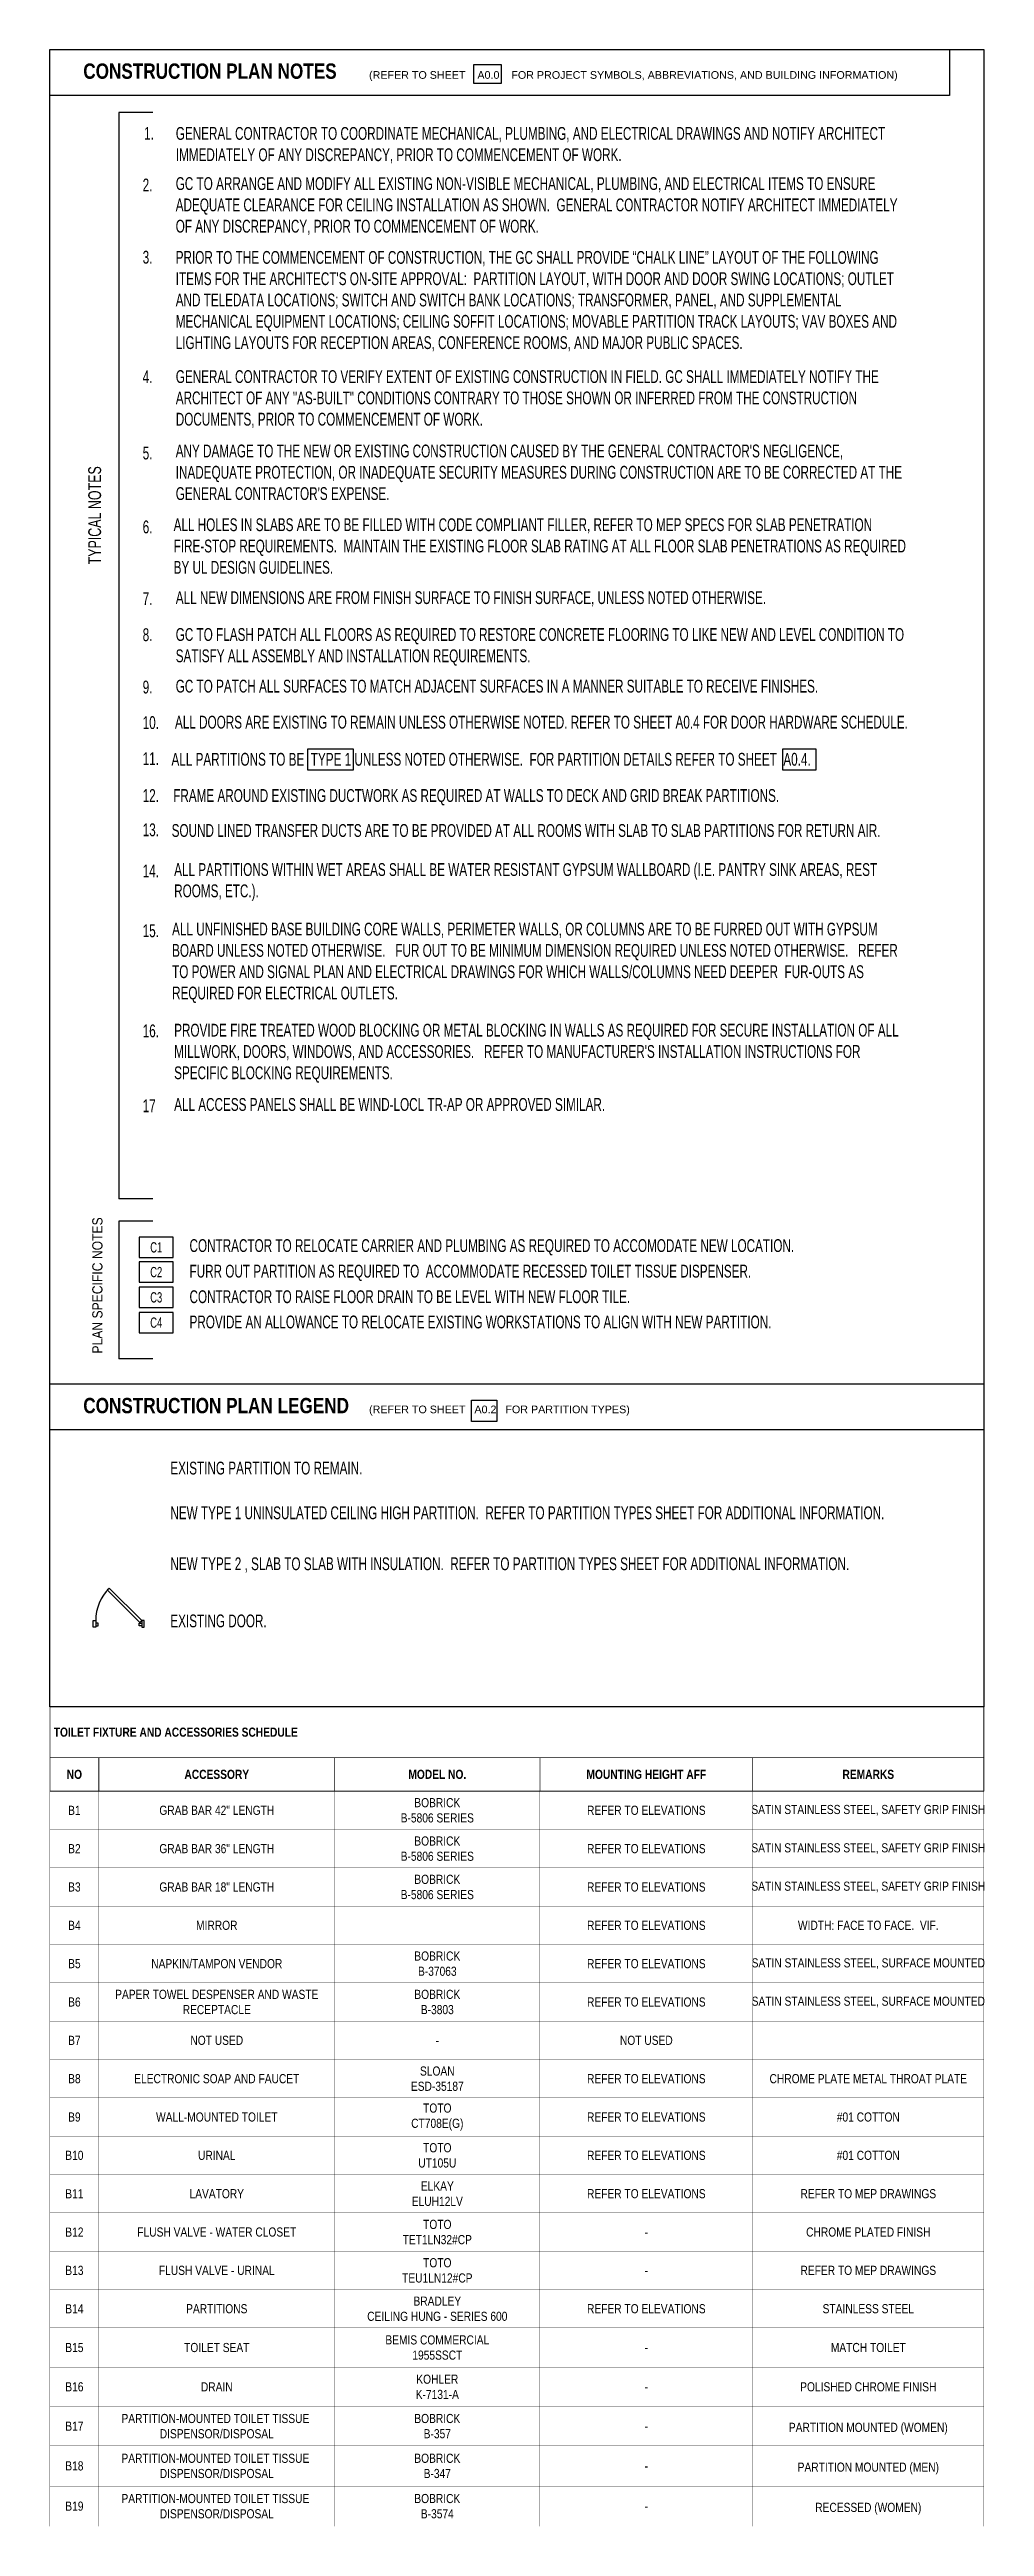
# Model space of a CAD drawing. Header units: inches. Extents: x 521 to 2876, y -575 to 1363.
# Drawn here: x 2144 to 2876, y -575 to 1363 of the extents above.
import ezdxf
from ezdxf.enums import TextEntityAlignment as Align

# ---------------------------------------------------------------- set-up
doc = ezdxf.new("R2010")
doc.units = ezdxf.units.IN
doc.header["$LTSCALE"] = 96
doc.header["$MEASUREMENT"] = 0
for name, color, linetype in [('A-Anno-Demo', 7, 'Continuous'), ('A-Anno-Flor', 7, 'Continuous'), ('A-Door-Exst', 43, 'Continuous')]:
    doc.layers.add(name, color=color, linetype=linetype)
doc.styles.add('OTJ_Title1', font='arialbd.ttf')
doc.styles.add('OTJ_Title2', font='arial.ttf')
doc.styles.add('XFINE', font='helvlght.shx', dxfattribs={"width": 0.85, "bigfont": 'special.shx'})
doc.styles.add('XFINE_0', font='ARIALN.TTF', dxfattribs={"width": 0.8})
doc.styles.add('XFINE_1-2', font='ARIALN.TTF', dxfattribs={"width": 0.8, "height": 2.5})
doc.styles.add('XFINE_1-8', font='ARIALN.TTF', dxfattribs={"width": 0.8, "height": 10})

# ---------------------------------------------------------------- blocks, each defined once
blk = doc.blocks.new('*U236')
at = {"layer": 'A-Door-Exst', "color": 43, "linetype": 'Continuous', "lineweight": -3}
for points in [[(2, 5), (3.4, 3.6), (28.9, 29), (27.5, 30.5)], [(2, 0), (0, 0), (0, 5), (2, 5)], [(2, 1), (4, 1), (4, 3), (2, 3)], [(38, 1), (36, 1), (36, 3), (38, 3)], [(38, 0), (40, 0), (40, 5), (38, 5)]]:
    blk.add_lwpolyline(points, close=True, dxfattribs=at)
at = {"layer": 'A-Door-Exst', "color": 43, "linetype": 'Continuous', "lineweight": -3, "extrusion": (0, 0, -1)}
blk.add_arc((-2, 5), 36, 135, 180, dxfattribs=at)
blk = doc.blocks.new('multi-note')
at = {"color": 4}
blk.add_lwpolyline([(-1.67, -1), (1.67, -1), (1.67, 1), (-1.67, 1)], close=True, dxfattribs=at)
at = {"color": 0, "style": 'XFINE_0', "width": 0.8}
blk.add_attdef('MULTI-NOTE', text='', height=1, dxfattribs=at).set_placement((0, 0), align=Align.MIDDLE_CENTER)

msp = doc.modelspace()

# ---------------------------------------------------------------- linework, layer by layer
at = {"color": 6}
msp.add_lwpolyline([(2476.3355, 1351.0958), (2497.5343, 1351.0958), (2497.5343, 1336.2068), (2476.3355, 1336.2068)], close=True, dxfattribs=at)
at = {"color": 7, "linetype": 'Continuous'}
for points, const_width in [([(2144.6715, 66), (2144.6715, 0)], 0.6), ([(2144.6715, 66), (2875.1715, 66)], 0.6), ([(2182.9215, 66), (2875.1715, 66)], 0.6), ([(2875.1715, 66), (2875.1715, 0)], 0.6), ([(2144.6715, 26.25), (2875.1715, 26.25)], 0.6), ([(2144.6715, 19.5), (2144.6715, 0)], 0.6), ([(2182.9215, 26.25), (2875.1715, 26.25)], 0.6), ([(2182.9215, 26.25), (2182.9215, 0)], 0.6), ([(2182.9215, 19.5), (2182.9215, 0)], 0.6), ([(2367.4215, 26.25), (2367.4215, 0)], 0.6), ([(2367.4215, 19.5), (2367.4215, 0)], 0.6), ([(2527.9215, 26.25), (2527.9215, 0)], 0.6), ([(2527.9215, 19.5), (2527.9215, 0)], 0.6), ([(2694.4215, 26.25), (2694.4215, 0)], 0.6), ([(2694.4215, 19.5), (2694.4215, 0)], 0.6), ([(2875.1715, 19.5), (2875.1715, 0)], 0.6), ([(2144.6715, 0), (2875.1715, 0)], 0.6), ([(2144.6715, 0), (2144.6715, -575.25)], 0.2), ([(2182.9215, 0), (2182.9215, -575.25)], 0.2), ([(2367.4215, 0), (2367.4215, -575.25)], 0.2), ([(2527.9215, 0), (2527.9215, -575.25)], 0.2), ([(2694.4215, 0), (2694.4215, -575.25)], 0.2), ([(2875.1715, 0), (2875.1715, -575.25)], 0.2), ([(2144.6715, -30), (2875.1715, -30)], 0.2), ([(2144.6715, -60), (2875.1715, -60)], 0.2), ([(2144.6715, -90), (2875.1715, -90)], 0.2), ([(2144.6715, -120), (2875.1715, -120)], 0.2), ([(2144.6715, -150), (2875.1715, -150)], 0.2), ([(2144.6715, -180), (2875.1715, -180)], 0.2), ([(2144.6715, -210), (2875.1715, -210)], 0.2), ([(2144.6715, -240), (2875.1715, -240)], 0.2), ([(2144.6715, -270), (2875.1715, -270)], 0.2), ([(2144.6715, -300), (2875.1715, -300)], 0.2), ([(2144.6715, -330), (2875.1715, -330)], 0.2), ([(2144.6715, -360), (2875.1715, -360)], 0.2), ([(2144.6715, -390), (2875.1715, -390)], 0.2), ([(2144.6715, -420), (2875.1715, -420)], 0.2), ([(2144.6715, -450.75), (2875.1715, -450.75)], 0.2), ([(2144.6715, -481.5), (2875.1715, -481.5)], 0.2), ([(2144.6715, -512.25), (2875.1715, -512.25)], 0.2), ([(2144.6715, -543.75), (2875.1715, -543.75)], 0.2), ([(2144.6715, -575.25), (2875.1715, -575.25)], 0.2)]:
    msp.add_lwpolyline(points, dxfattribs=dict(at, const_width=const_width))
at = {"layer": 'A-Anno-Demo', "color": 6}
for points in [[(2346.4685, 815.5235), (2381.7787, 815.5235), (2381.7787, 798.8271), (2346.4685, 798.8271)], [(2717.9537, 815.5235), (2743.881, 815.5235), (2743.881, 798.8271), (2717.9537, 798.8271)], [(2474.4059, 306.0696), (2494.27, 306.0696), (2494.27, 289.3732), (2474.4059, 289.3732)]]:
    msp.add_lwpolyline(points, close=True, dxfattribs=at)
at = {"layer": 'A-Anno-Flor'}
for p, q in [((2198.5927, 1313.6356), (2198.5927, 463.5655)), ((2225.045, 1313.6356), (2198.5927, 1313.6356)), ((2225.045, 463.5655), (2198.5927, 463.5655)), ((2225.045, 463.5655), (2198.5927, 463.5655)), ((2198.5927, 446.1263), (2198.5927, 338.4242)), ((2225.045, 446.1263), (2198.5927, 446.1263)), ((2225.045, 338.4242), (2198.5927, 338.4242))]:
    msp.add_line(p, q, dxfattribs=at)
at = {"layer": 'A-Anno-Flor', "color": 5}
for points in [[(2144.6715, 1362.7889), (2875.1715, 1362.7889), (2875.1715, 66), (2144.6715, 66)], [(2144.6715, 1362.7889), (2848.2459, 1362.7889), (2848.2459, 1326.7889), (2144.6715, 1326.7889)], [(2144.6715, 318.6098), (2875.1715, 318.6098), (2875.1715, 282.6098), (2144.6715, 282.6098)]]:
    msp.add_lwpolyline(points, close=True, dxfattribs=at)

# ---------------------------------------------------------------- block references
at = {"layer": 'A-Anno-Flor', "xscale": 8, "yscale": 8, "zscale": 8}
for p, values in [((2227.8039, 425.524), {'MULTI-NOTE': 'C1'}), ((2227.8039, 406.1777), {'MULTI-NOTE': 'C2'}), ((2227.8039, 386.4073), {'MULTI-NOTE': 'C3'}), ((2227.8039, 366.6368), {'MULTI-NOTE': 'C4'})]:
    msp.add_blockref('multi-note', p, dxfattribs=at).add_auto_attribs(values)
at = {"layer": 'A-Door-Exst', "color": 43, "linetype": 'Continuous', "lineweight": -3, "xscale": -1}
msp.add_blockref('*U236', (2218.4531, 128.4371), dxfattribs=at)

# ---------------------------------------------------------------- texts
at = {"color": 7, "insert": (2147.6715, 46.125), "char_height": 7.15, "attachment_point": 4, "style": 'XFINE_1-2'}
msp.add_mtext('\\fArial|b1|i0;TOILET FIXTURE AND ACCESSORIES SCHEDULE', dxfattribs=at)
at = {"color": 7, "char_height": 7.15, "attachment_point": 5, "style": 'XFINE_1-2'}
for s, insert, width in [('\\fArial|b1|i0;NO', (2163.7965, 13.125), 32.31), ('\\fArial|b1|i0;ACCESSORY', (2275.1715, 13.125), 178.56), ('\\fArial|b1|i0;MODEL NO.', (2447.6715, 13.125), 154.56), ('\\fArial|b1|i0;MOUNTING HEIGHT AFF', (2611.1715, 13.125), 160.56), ('\\fArial|b1|i0;REMARKS', (2784.7965, 13.125), 174.81), ('\\fArial|b0|i0;B1', (2163.7965, -15), 32.31), ('\\fArial|b0|i0;GRAB BAR 42" LENGTH', (2275.1715, -15), 178.56), ('\\fArial|b0|i0;BOBRICK\\PB-5806 SERIES', (2447.6715, -15), 154.56), ('\\fArial|b0|i0;REFER TO ELEVATIONS', (2611.1715, -15), 160.56), ('\\fArial|b0|i0;SATIN STAINLESS STEEL, SAFETY GRIP FINISH', (2784.7965, -15), 174.81), ('\\fArial|b0|i0;BOBRICK\\PB-5806 SERIES', (2447.6715, -45), 154.56), ('\\fArial|b0|i0;B2', (2163.7965, -45), 32.31), ('\\fArial|b0|i0;GRAB BAR 36" LENGTH', (2275.1715, -45), 178.56), ('\\fArial|b0|i0;REFER TO ELEVATIONS', (2611.1715, -45), 160.56), ('\\fArial|b0|i0;SATIN STAINLESS STEEL, SAFETY GRIP FINISH', (2784.7965, -45), 174.81), ('\\fArial|b0|i0;B3', (2163.7965, -75), 32.31), ('\\fArial|b0|i0;GRAB BAR 18" LENGTH', (2275.1715, -75), 178.56), ('\\fArial|b0|i0;BOBRICK\\PB-5806 SERIES', (2447.6715, -75), 154.56), ('\\fArial|b0|i0;REFER TO ELEVATIONS', (2611.1715, -75), 160.56), ('\\fArial|b0|i0;SATIN STAINLESS STEEL, SAFETY GRIP FINISH', (2784.7965, -75), 174.81), ('\\fArial|b0|i0;B4', (2163.7965, -105), 32.31), ('\\fArial|b0|i0;MIRROR', (2275.1715, -105), 178.56), ('\\fArial|b0|i0;REFER TO ELEVATIONS', (2611.1715, -105), 160.56), ('{\\fArial|b0|i0|c0|p34;WIDTH: FACE TO FACE.  VIF.}', (2784.7965, -105), 174.81), ('\\fArial|b0|i0;B5', (2163.7965, -135), 32.31), ('\\fArial|b0|i0;NAPKIN/TAMPON VENDOR', (2275.1715, -135), 178.56), ('\\fArial|b0|i0;BOBRICK \\PB-37063', (2447.6715, -135), 154.56), ('\\fArial|b0|i0;REFER TO ELEVATIONS', (2611.1715, -135), 160.56), ('\\fArial|b0|i0;SATIN STAINLESS STEEL, SURFACE MOUNTED', (2784.7965, -135), 174.81), ('\\fArial|b0|i0;B6', (2163.7965, -165), 32.31), ('\\fArial|b0|i0;PAPER TOWEL DESPENSER AND WASTE RECEPTACLE', (2275.1715, -165), 178.56), ('\\fArial|b0|i0;BOBRICK \\PB-3803', (2447.6715, -165), 154.56), ('\\fArial|b0|i0;REFER TO ELEVATIONS', (2611.1715, -165), 160.56), ('\\fArial|b0|i0;SATIN STAINLESS STEEL, SURFACE MOUNTED', (2784.7965, -165), 174.81), ('\\fArial|b0|i0;B7', (2163.7965, -195), 32.31), ('{\\fArial|b0|i0|c0|p34;NOT USED}', (2275.1715, -195), 178.56), ('{\\fArial|b0|i0|c0|p34;NOT USED}', (2611.1715, -195), 160.56), ('\\fArial|b0|i0;-', (2447.6715, -195), 154.56), ('\\fArial|b0|i0;B8', (2163.7965, -225), 32.31), ('\\fArial|b0|i0;ELECTRONIC SOAP AND FAUCET', (2275.1715, -225), 178.56), ('\\fArial|b0|i0;SLOAN\\PESD-35187', (2447.6715, -225), 154.56), ('\\fArial|b0|i0;REFER TO ELEVATIONS', (2611.1715, -225), 160.56), ('\\fArial|b0|i0;CHROME PLATE METAL THROAT PLATE', (2784.7965, -225), 174.81), ('\\fArial|b0|i0;B9', (2163.7965, -255), 32.31), ('\\fArial|b0|i0;WALL-MOUNTED TOILET', (2275.1715, -255), 178.56), ('{\\fArial|b0|i0|c0|p34;TOTO \\PCT708E(G)}', (2447.6715, -255), 154.56), ('\\fArial|b0|i0;REFER TO ELEVATIONS', (2611.1715, -255), 160.56), ('\\fArial|b0|i0;#01 COTTON', (2784.7965, -255), 174.81), ('\\fArial|b0|i0;B10', (2163.7965, -285), 32.31), ('\\fArial|b0|i0;URINAL', (2275.1715, -285), 178.56), ('{\\fArial|b0|i0|c0|p34;TOTO \\PUT105U}', (2447.6715, -285), 154.56), ('\\fArial|b0|i0;REFER TO ELEVATIONS', (2611.1715, -285), 160.56), ('\\fArial|b0|i0;#01 COTTON', (2784.7965, -285), 174.81), ('\\fArial|b0|i0;ELKAY\\PELUH12LV', (2447.6715, -315), 154.56), ('\\fArial|b0|i0;B11', (2163.7965, -315), 32.31), ('\\fArial|b0|i0;LAVATORY', (2275.1715, -315), 178.56), ('\\fArial|b0|i0;REFER TO ELEVATIONS', (2611.1715, -315), 160.56), ('\\fArial|b0|i0;REFER TO MEP DRAWINGS', (2784.7965, -315), 174.81), ('\\fArial|b0|i0;B12', (2163.7965, -345), 32.31), ('\\fArial|b0|i0;FLUSH VALVE - WATER CLOSET', (2275.1715, -345), 178.56), ('\\fArial|b0|i0;TOTO \\PTET1LN32#CP', (2447.6715, -345), 154.56), ('\\fArial|b0|i0;-', (2611.1715, -345), 160.56), ('\\fArial|b0|i0;CHROME PLATED FINISH', (2784.7965, -345), 174.81), ('\\fArial|b0|i0;TOTO \\PTEU1LN12#CP', (2447.6715, -375), 154.56), ('\\fArial|b0|i0;B13', (2163.7965, -375), 32.31), ('\\fArial|b0|i0;FLUSH VALVE - URINAL', (2275.1715, -375), 178.56), ('\\fArial|b0|i0;-', (2611.1715, -375), 160.56), ('\\fArial|b0|i0;REFER TO MEP DRAWINGS', (2784.7965, -375), 174.81), ('\\fArial|b0|i0;B14', (2163.7965, -405), 32.31), ('\\fArial|b0|i0;PARTITIONS', (2275.1715, -405), 178.56), ('{\\fArial|b0|i0|c0|p34;BRADLEY\\PCEILING HUNG - SERIES 600}', (2447.6715, -405), 154.56), ('\\fArial|b0|i0;REFER TO ELEVATIONS', (2611.1715, -405), 160.56), ('{\\fArial|b0|i0|c0|p34;STAINLESS STEEL}', (2784.7965, -405), 174.81), ('\\fArial|b0|i0;BEMIS COMMERCIAL \\P1955SSCT', (2447.6715, -435.375), 154.56), ('\\fArial|b0|i0;B15', (2163.7965, -435.375), 32.31), ('\\fArial|b0|i0;TOILET SEAT', (2275.1715, -435.375), 178.56), ('\\fArial|b0|i0;-', (2611.1715, -435.375), 160.56), ('\\fArial|b0|i0;MATCH TOILET', (2784.7965, -435.375), 174.81), ('\\fArial|b0|i0;B16', (2163.7965, -466.125), 32.31), ('\\fArial|b0|i0;DRAIN', (2275.1715, -466.125), 178.56), ('\\fArial|b0|i0;KOHLER\\PK-7131-A', (2447.6715, -466.125), 154.56), ('\\fArial|b0|i0;POLISHED CHROME FINISH', (2784.7965, -466.125), 174.81), ('\\fArial|b0|i0;-', (2611.1715, -466.125), 160.56), ('\\fArial|b0|i0;B17', (2163.7965, -496.875), 32.31), ('\\fArial|b0|i0;PARTITION-MOUNTED TOILET TISSUE  DISPENSOR/DISPOSAL', (2275.1715, -496.875), 178.56), ('\\fArial|b0|i0;BOBRICK\\PB-357', (2447.6715, -496.875), 154.56), ('\\fArial|b0|i0;-', (2611.1715, -496.875), 160.56), ('\\fArial|b0|i0;PARTITION MOUNTED (WOMEN)', (2784.7965, -498.875), 174.81), ('\\fArial|b0|i0;PARTITION-MOUNTED TOILET TISSUE  DISPENSOR/DISPOSAL', (2275.1715, -528), 178.56), ('\\fArial|b0|i0;BOBRICK\\PB-347', (2447.6715, -528), 154.56), ('\\fArial|b0|i0;B18', (2163.7965, -528), 32.31), ('\\fArial|b0|i0;-', (2611.1715, -528), 160.56), ('\\fArial|b0|i0;PARTITION MOUNTED (MEN)', (2784.7965, -530), 174.81), ('\\fArial|b0|i0;B19', (2163.7965, -559.5), 32.31), ('\\fArial|b0|i0;PARTITION-MOUNTED TOILET TISSUE  DISPENSOR/DISPOSAL', (2275.1715, -559.5), 178.56), ('\\fArial|b0|i0;BOBRICK\\PB-3574', (2447.6715, -559.5), 154.56), ('\\fArial|b0|i0;-', (2611.1715, -559.5), 160.56), ('\\fArial|b0|i0;RECESSED (WOMEN)', (2784.7965, -561.5), 174.81)]:
    msp.add_mtext(s, dxfattribs=dict(at, insert=insert, width=width))
at = {"layer": 'A-Anno-Flor', "style": 'OTJ_Title1', "width": 0.8}
for s, p in [('CONSTRUCTION PLAN NOTES', (2170.7537, 1339.8942)), ('CONSTRUCTION PLAN LEGEND', (2170.7537, 295.7151))]:
    msp.add_text(s, height=12, dxfattribs=at).set_placement(p)
at = {"layer": 'A-Anno-Flor', "style": 'OTJ_Title2'}
for s, p in [('(REFER TO SHEET    A0.0    FOR PROJECT SYMBOLS, ABBREVIATIONS, AND BUILDING INFORMATION)', (2394.2856, 1339.8942)), ('(REFER TO SHEET   A0.2   FOR PARTITION TYPES)', (2394.2856, 295.7151))]:
    msp.add_text(s, height=6, dxfattribs=at).set_placement(p)
at = {"layer": 'A-Anno-Flor', "char_height": 10, "attachment_point": 1, "style": 'XFINE_1-8'}
for s, insert, width in [('1.', (2218.3471, 1302.2972), 5.546667), ('GENERAL CONTRACTOR TO COORDINATE MECHANICAL, PLUMBING, AND ELECTRICAL DRAWINGS AND NOTIFY ARCHITECT IMMEDIATELY OF ANY DISCREPANCY, PRIOR TO COMMENCEMENT OF WORK.', (2243.1146, 1302.1565), 578.044853), ('2.', (2217.2213, 1261.7598), 5.546667), ('GC TO ARRANGE AND MODIFY ALL EXISTING NON-VISIBLE MECHANICAL, PLUMBING, AND ELECTRICAL ITEMS TO ENSURE ADEQUATE CLEARANCE FOR CEILING INSTALLATION AS SHOWN.  GENERAL CONTRACTOR NOTIFY ARCHITECT IMMEDIATELY OF ANY DISCREPANCY, PRIOR TO COMMENCEMENT OF WORK.', (2243.0616, 1262.9037), 578.097916), ('3.', (2217.2213, 1205.3073), 5.546667), ("PRIOR TO THE COMMENCEMENT OF CONSTRUCTION, THE GC SHALL PROVIDE “CHALK LINE” LAYOUT OF THE FOLLOWING ITEMS FOR THE ARCHITECT'S ON-SITE APPROVAL:\\~ PARTITION LAYOUT, WITH DOOR AND DOOR SWING LOCATIONS; OUTLET AND TELEDATA LOCATIONS; SWITCH AND SWITCH BANK LOCATIONS; TRANSFORMER, PANEL, AND SUPPLEMENTAL MECHANICAL EQUIPMENT LOCATIONS; CEILING SOFFIT LOCATIONS; MOVABLE PARTITION TRACK LAYOUTS; VAV BOXES AND LIGHTING LAYOUTS FOR RECEPTION AREAS, CONFERENCE ROOMS, AND MAJOR PUBLIC SPACES.", (2243.0616, 1205.1372), 578.097916), ('4.', (2217.2213, 1111.7892), 5.546667), ('GENERAL CONTRACTOR TO VERIFY EXTENT OF EXISTING CONSTRUCTION IN FIELD. GC SHALL IMMEDIATELY NOTIFY THE ARCHITECT OF ANY "AS-BUILT" CONDITIONS CONTRARY TO THOSE SHOWN OR INFERRED FROM THE CONSTRUCTION DOCUMENTS, PRIOR TO COMMENCEMENT OF WORK.', (2243.1146, 1111.8784), 578.044853), ('5.', (2217.2213, 1052.0975), 5.546667), ("ANY DAMAGE TO THE NEW OR EXISTING CONSTRUCTION CAUSED BY THE GENERAL CONTRACTOR'S NEGLIGENCE, INADEQUATE PROTECTION, OR INADEQUATE SECURITY MEASURES DURING CONSTRUCTION ARE TO BE CORRECTED AT THE  GENERAL CONTRACTOR'S EXPENSE.", (2243.0616, 1053.6716), 578.097916), ('6.', (2217.2213, 994.2455), 5.546667), ('ALL HOLES IN SLABS ARE TO BE FILLED WITH CODE COMPLIANT FILLER, REFER TO MEP SPECS FOR SLAB PENETRATION FIRE-STOP REQUIREMENTS.  MAINTAIN THE EXISTING FLOOR SLAB RATING AT ALL FLOOR SLAB PENETRATIONS AS REQUIRED BY UL DESIGN GUIDELINES.', (2241.4373, 995.9656), 579.72222), ('7.', (2217.2213, 938.1854), 5.546667), ('ALL NEW DIMENSIONS ARE FROM FINISH SURFACE TO FINISH SURFACE, UNLESS NOTED OTHERWISE.', (2243.1146, 938.909), 578.044853), ('8.', (2217.2213, 909.9024), 5.546667), ('GC TO FLASH PATCH ALL FLOORS AS REQUIRED TO RESTORE CONCRETE FLOORING TO LIKE NEW AND LEVEL CONDITION TO SATISFY ALL ASSEMBLY AND INSTALLATION REQUIREMENTS.', (2243.0616, 910.0664), 578.097916), ('9.', (2217.2213, 868.964), 5.546667), ('GC TO PATCH ALL SURFACES TO MATCH ADJACENT SURFACES IN A MANNER SUITABLE TO RECEIVE FINISHES.', (2243.0616, 869.6637), 578.097916), ('10.', (2217.2213, 841.131), 5.546667), ('ALL DOORS ARE EXISTING TO REMAIN UNLESS OTHERWISE NOTED. REFER TO SHEET A0.4 FOR DOOR HARDWARE SCHEDULE.', (2242.4788, 841.4715), 577.463597), ('11.', (2217.2213, 812.946), 5.546667), ('ALL PARTITIONS TO BE  TYPE 1 UNLESS NOTED OTHERWISE.  FOR PARTITION DETAILS REFER TO SHEET  A0.4.', (2239.7337, 812.4183), 581.425816), ('12.', (2217.2213, 784.0583), 5.546667), ('FRAME AROUND EXISTING DUCTWORK AS REQUIRED AT WALLS TO DECK AND GRID BREAK PARTITIONS.', (2241.1005, 784.0869), 580.058993), ('13.', (2217.2213, 757.2269), 5.546667), ('SOUND LINED TRANSFER DUCTS ARE TO BE PROVIDED AT ALL ROOMS WITH SLAB TO SLAB PARTITIONS FOR RETURN AIR.', (2239.8834, 756.708), 580.058993), ('14.', (2217.2213, 725.0932), 5.546667), ('ALL PARTITIONS WITHIN WET AREAS SHALL BE WATER RESISTANT GYPSUM WALLBOARD (I.E. PANTRY SINK AREAS, REST ROOMS, ETC.).', (2241.8445, 726.15), 578.097916), ('ALL UNFINISHED BASE BUILDING CORE WALLS, PERIMETER WALLS, OR COLUMNS ARE TO BE FURRED OUT WITH GYPSUM BOARD UNLESS NOTED OTHERWISE.   FUR OUT TO BE MINIMUM DIMENSION REQUIRED UNLESS NOTED OTHERWISE.   REFER TO POWER AND SIGNAL PLAN AND ELECTRICAL DRAWINGS FOR WHICH WALLS/COLUMNS NEED DEEPER  FUR-OUTS AS REQUIRED FOR ELECTRICAL OUTLETS.', (2240.2202, 679.5442), 579.72222), ('15.', (2217.2213, 678.2401), 5.546667), ('16.', (2217.2213, 599.9163), 5.546667), ("PROVIDE FIRE TREATED WOOD BLOCKING OR METAL BLOCKING IN WALLS AS REQUIRED FOR SECURE INSTALLATION OF ALL MILLWORK, DOORS, WINDOWS, AND ACCESSORIES.   REFER TO MANUFACTURER'S INSTALLATION INSTRUCTIONS FOR SPECIFIC BLOCKING REQUIREMENTS.", (2241.8445, 600.4574), 578.097916), ('17', (2217.2213, 541.2787), 5.546667), ('ALL ACCESS PANELS SHALL BE WIND-LOCL TR-AP OR APPROVED SIMILAR. ', (2241.8445, 542.3355), 578.097916), ('CONTRACTOR TO RELOCATE CARRIER AND PLUMBING AS REQUIRED TO ACCOMODATE NEW LOCATION. ', (2253.8516, 431.9099), 567.307914), ('FURR OUT PARTITION AS REQUIRED TO  ACCOMMODATE RECESSED TOILET TISSUE DISPENSER.  ', (2253.8516, 411.9099), 567.307914), ('CONTRACTOR TO RAISE FLOOR DRAIN TO BE LEVEL WITH NEW FLOOR TILE. ', (2253.8516, 391.9099), 567.307914), ('PROVIDE AN ALLOWANCE TO RELOCATE EXISTING WORKSTATIONS TO ALIGN WITH NEW PARTITION.', (2253.8516, 372.1395), 567.307914), ('EXISTING PARTITION TO REMAIN.', (2238.8513, 257.8124), 582.308182), ('NEW TYPE 1 UNINSULATED CEILING HIGH PARTITION.  REFER TO PARTITION TYPES SHEET FOR ADDITIONAL INFORMATION.', (2238.8513, 222.8253), 582.308182), ('NEW TYPE 2 , SLAB TO SLAB WITH INSULATION.  REFER TO PARTITION TYPES SHEET FOR ADDITIONAL INFORMATION.', (2238.8513, 182.9372), 582.308182), ('EXISTING DOOR. ', (2238.8513, 138.2094), 582.308182)]:
    msp.add_mtext(s, dxfattribs=dict(at, insert=insert, width=width))
at = {"layer": 'A-Anno-Flor', "width": 159.314985, "attachment_point": 2, "rotation": 90, "style": 'XFINE'}
for s, insert, char_height in [('{\\fArial Narrow|b0|i0|c0|p34;TYPICAL NOTES}', (2174.659, 998.3277), 10), ('{\\fArial|b0|i0|c0|p34;PLAN SPECIFIC NOTES}', (2177.7788, 395.7146), 8)]:
    msp.add_mtext(s, dxfattribs=dict(at, insert=insert, char_height=char_height))

doc.saveas('drawing.dxf')
